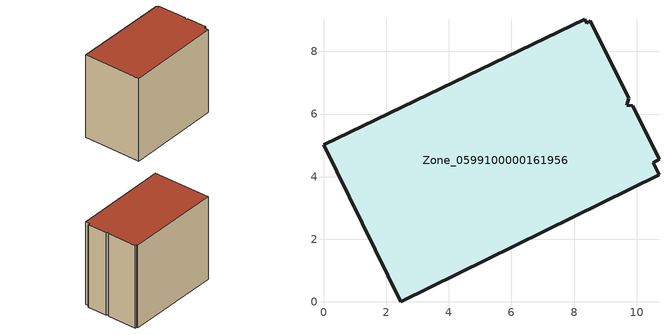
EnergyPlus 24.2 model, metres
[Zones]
Zone_0599100000161956
 floor ground (C_G): 2.46,0 0,5.02 8.34,9.03 8.4,8.9 8.52,8.98 9.74,6.5 9.69,6.28 9.87,6.26 10.71,4.56 10.53,4.45 10.71,4.06 z0.45
 wall outside (C_F): 0,5.02 2.46,0 10.71,4.06 10.53,4.45 10.71,4.56 9.87,6.26 9.69,6.28 9.74,6.5 8.52,8.98 8.4,8.9 8.34,9.03 0,5.02 z0.45:8.6
 roof outside (C_R): 9.87,6.26 9.69,6.28 9.74,6.5 8.52,8.98 8.4,8.9 8.34,9.03 0,5.02 2.46,0 10.71,4.06 10.53,4.45 10.71,4.56 z8.6
[BUILDING]
Pand.0599100000161956: North Axis=0; Terrain=City; Loads Convergence Tolerance Value=0.04; Temperature Convergence Tolerance Value=0.4; Solar Distribution=FullExterior; Maximum Number of Warmup Days=25; Minimum Number of Warmup Days=1
[Site:Location]
Rotterdam.The.Hague.AP_ZH_NLD Design_Conditions: Latitude=51.96; Longitude=4.45; Time Zone=1; Elevation=-4.5
[SITE:GROUNDTEMPERATURE:BUILDINGSURFACE]
18, 18, 18, 18, 18, 18, 18, 18, 18, 18, 18, 18
[MATERIAL] Thermal Absorptance=0.9; Solar Absorptance=0.7; Visible Absorptance=0.7
Name | Roughness | Thickness | Conductivity | Density | Specific Heat
G.TC.1965-1974 | MediumSmooth | 0.15 | 0.882353 | 540 | 1210
F.TC.1965-1974 | Rough | 0.3 | 0.697674 | 1920 | 840
R.TC.1965-1974 | MediumRough | 0.2 | 0.232558 | 1500 | 1000
[CONSTRUCTION]
C_G: G.TC.1965-1974
C_F: F.TC.1965-1974
C_R: R.TC.1965-1974
[ZONE]
Zone_0599100000161956: Type=1; Multiplier=1; Ceiling Height=Autocalculate; Volume=Autocalculate; Floor Area=autocalculate; Part of Total Floor Area=Yes
[ZONEINFILTRATION:DESIGNFLOWRATE]
Infil_Zone_0599100000161956: Zone or ZoneList or Space or SpaceList=Zone_0599100000161956; Schedule=AlwaysOn; Design Flow Rate Calculation Method=Flow/Area; Flow Rate per Floor Area=0.003; Constant Term Coefficient=1; Temperature Term Coefficient=0; Velocity Term Coefficient=0; Velocity Squared Term Coefficient=0
[HVACTEMPLATE:ZONE:IDEALLOADSAIRSYSTEM]
Zone_0599100000161956: Maximum Heating Supply Air Temperature=50; Minimum Cooling Supply Air Temperature=13; Maximum Heating Supply Air Humidity Ratio=0.0156; Minimum Cooling Supply Air Humidity Ratio=0.0077; Heating Limit=NoLimit; Cooling Limit=NoLimit; Dehumidification Control Type=ConstantSensibleHeatRatio; Cooling Sensible Heat Ratio=0.7; Dehumidification Setpoint=60; Humidification Control Type=None; Humidification Setpoint=30; Outdoor Air Method=None; Outdoor Air Flow Rate per Person=0.00944; Outdoor Air Flow Rate per Zone Floor Area=0; Outdoor Air Flow Rate per Zone=0; Demand Controlled Ventilation Type=None; Outdoor Air Economizer Type=NoEconomizer; Heat Recovery Type=None; Sensible Heat Recovery Effectiveness=0.7; Latent Heat Recovery Effectiveness=0.65
[ZONECONTROL:THERMOSTAT]
ThermostatControl_Zone_0599100000161956: Zone or ZoneList=Zone_0599100000161956; Control Type Schedule=DualSetpointControlType; Control 1=Thermostat_Zone_0599100000161956; Temperature Difference Between Cutout And Setpoint=0
[THERMOSTATSETPOINT:DUALSETPOINT]
Thermostat_Zone_0599100000161956: Heating Setpoint Temperature Schedule=HeatingSetpoint_Zone_0599100000161956; Cooling Setpoint Temperature Schedule=CoolingSetpoint_Zone_0599100000161956
[SCHEDULE:COMPACT]
HeatingSetpoint_Zone_0599100000161956: Through: 12/31, For: AllDays, Until: 24:00, 21
CoolingSetpoint_Zone_0599100000161956: Through: 12/31, For: AllDays, Until: 24:00, 24
DualSetpointControlType: Through: 12/31, For: AllDays, Until: 24:00, 4
AlwaysOn: Through: 12/31, For: AllDays, Until: 24:00, 1
